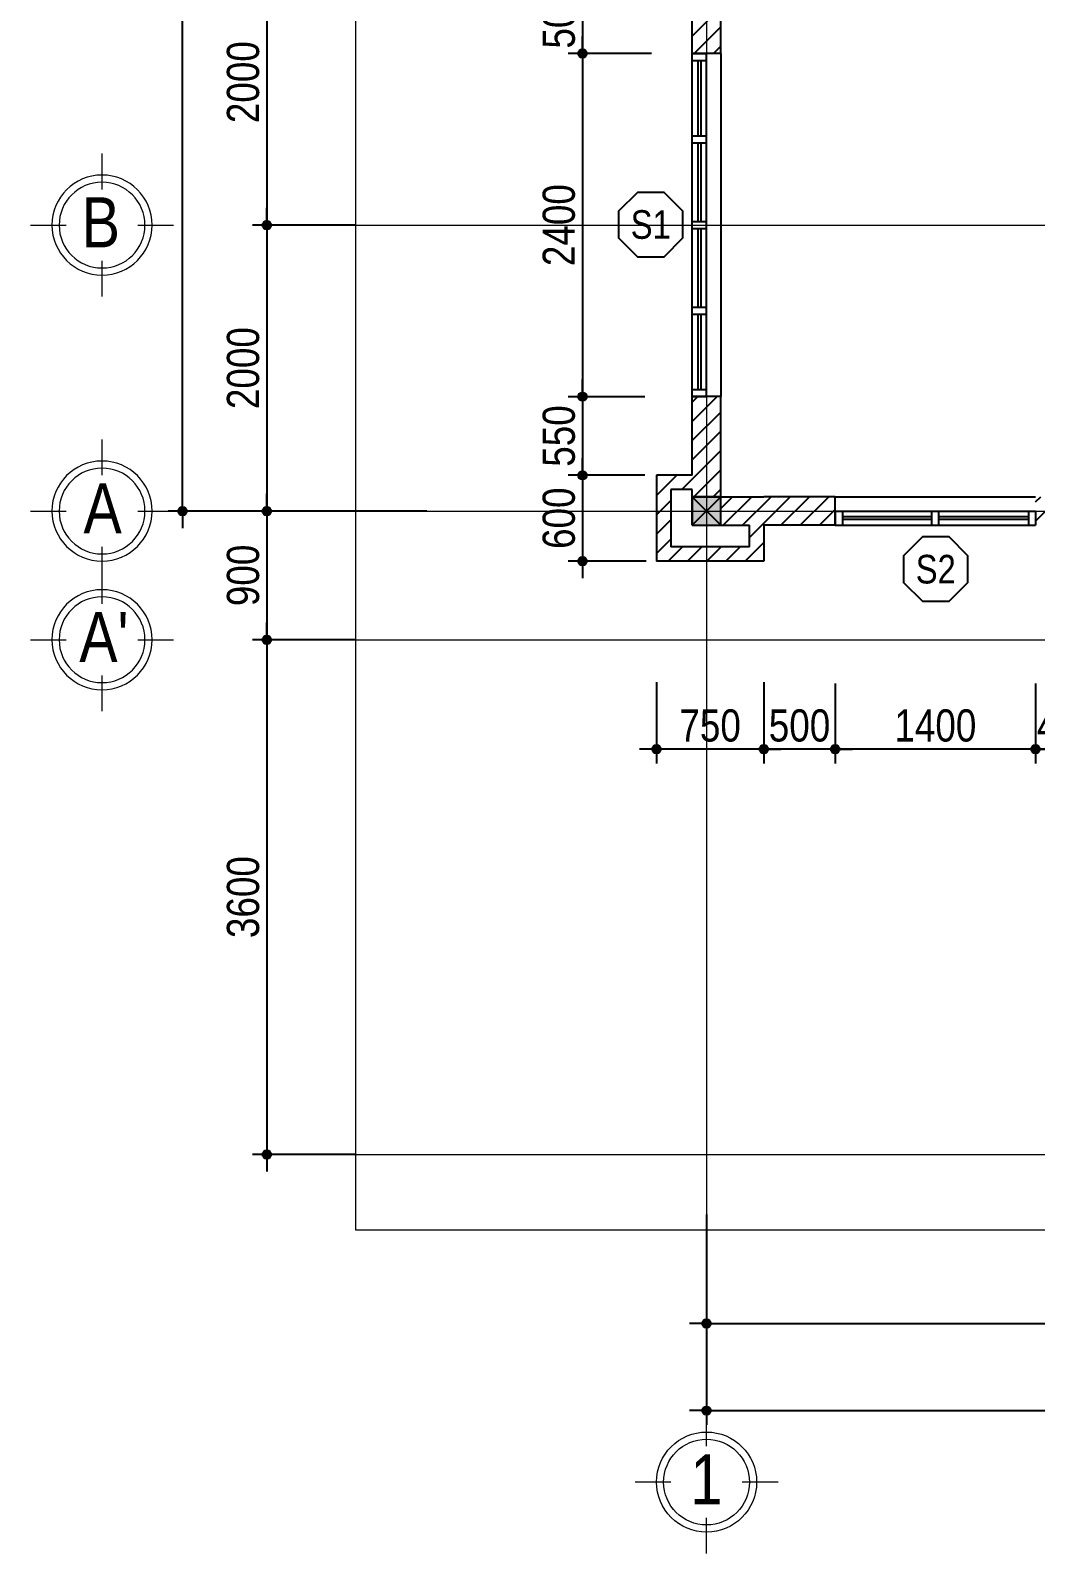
# Model space of a CAD drawing. Header units: millimetres. Extents: x 159 to 40204, y 182 to 23522.
# Drawn here: x 159 to 7187, y 182 to 10836 of the extents above; entities that cross this region are included whole.
import ezdxf
from ezdxf.enums import TextEntityAlignment as Align

# ---------------------------------------------------------------- set-up
doc = ezdxf.new("R2010")
doc.units = ezdxf.units.MM
doc.linetypes.add('ACAD_ISO10W100', pattern=[18, 12, -3, 0, -3])
for name, color, linetype in [('009', 251, 'Continuous'), ('DIM', 1, 'Continuous'), ('DOOR', 20, 'Continuous'), ('MEDIUM', 2, 'Continuous'), ('TAGS', 60, 'Continuous'), ('TUONG', 131, 'Continuous'), ('WALL', 4, 'Continuous')]:
    doc.layers.add(name, color=color, linetype=linetype)
doc.layers.add('TEN TRUC', color=3, linetype='Continuous', lineweight=18)
doc.layers.add('TRUC', color=24, linetype='Continuous', lineweight=0)
doc.styles.add('HEL-CONDENSE', font='')
doc.styles.get("Standard").update_dxf_attribs({"font": 'arial.ttf'})
doc.styles.add('VNI-HELVE-CONDENSEN', font='')
doc.styles.get('HEL-CONDENSE').set_extended_font_data('VNI-Helve-Condense')
doc.styles.get('VNI-HELVE-CONDENSEN').set_extended_font_data('VNI-Helve-Condense')
doc.dimstyles.new('D100', dxfattribs={"dimtxt": 225, "dimasz": 1.2, "dimexe": 100, "dimexo": 0, "dimgap": 50, "dimtad": 1, "dimdec": 0, "dimzin": 13, "dimdsep": 46, "dimtxsty": 'HEL-CONDENSE', "dimblk": 'D50', "dimcen": 0, "dimclrd": 1, "dimclre": 1, "dimclrt": 7, "dimadec": 0, "dimazin": 0, "dimtfac": 1, "dimtdec": 0, "dimtmove": 0, "dimatfit": 3, "dimldrblk": 'D50', "dimfxl": 1, "dimtolj": 1, "dimtzin": 13, "dimarcsym": 0})
doc.dimstyles.get("Standard").update_dxf_attribs({"dimtxt": 0.18, "dimasz": 0.18, "dimexe": 0.18, "dimexo": 0.0625, "dimgap": 0.09, "dimtad": 0, "dimtih": 1, "dimtoh": 1, "dimdec": 4, "dimzin": 0, "dimdsep": 46, "dimtxsty": 'Standard', "dimcen": 0.09, "dimadec": 0, "dimazin": 0, "dimtfac": 1, "dimtdec": 4, "dimtofl": 0, "dimtmove": 0, "dimatfit": 3, "dimfxl": 1, "dimtolj": 1, "dimtzin": 0, "dimarcsym": 0})

# ---------------------------------------------------------------- blocks, each defined once
blk = doc.blocks.new('s11')
at = {"layer": 'DOOR'}
for p, q in [((0, 0), (0, -100)), ((1400, 0), (0, 0)), ((50, 0), (50, -100)), ((1350, 0), (1350, -100)), ((1400, 0), (1400, -100)), ((1400, -100), (0, -100))]:
    blk.add_line(p, q, dxfattribs=at)
at = {"layer": 'DOOR', "linetype": 'ByBlock', "lineweight": -2}
for p, q in [((675, -100), (675, 0)), ((725, -100), (725, 0))]:
    blk.add_line(p, q, dxfattribs=at)
at = {"layer": 'DOOR', "color": 251}
for p, q in [((50, -40), (675, -40)), ((50, -60), (675, -60)), ((725, -40), (1350, -40)), ((725, -60), (1350, -60))]:
    blk.add_line(p, q, dxfattribs=at)
blk = doc.blocks.new('A$C1CA434F2')
at = {"layer": 'DOOR'}
for p, q in [((-289, -309), (-289, -409)), ((-289, -309), (2111, -309)), ((-239, -309), (-239, -409)), ((886, -309), (886, -409)), ((936, -309), (936, -409)), ((1486, -309), (1486, -409)), ((1536, -309), (1536, -409)), ((2061, -309), (2061, -409)), ((2111, -309), (2111, -409)), ((-289, -409), (2111, -409))]:
    blk.add_line(p, q, dxfattribs=at)
at = {"layer": 'DOOR', "linetype": 'ByBlock', "lineweight": -2}
for p, q in [((285, -409), (285, -309)), ((335, -409), (335, -309))]:
    blk.add_line(p, q, dxfattribs=at)
at = {"layer": 'DOOR', "color": 251}
for p, q in [((285, -349), (-239, -349)), ((285, -369), (-239, -369)), ((886, -349), (335, -349)), ((886, -369), (335, -369)), ((1486, -349), (936, -349)), ((1486, -369), (936, -369)), ((2061, -349), (1536, -349)), ((2061, -369), (1536, -369))]:
    blk.add_line(p, q, dxfattribs=at)
blk = doc.blocks.new('D50')
at = {"layer": 'DIM'}
blk.add_hatch(color=256, dxfattribs=at).paths.add_polyline_path([(25, 0, 1), (-25, 0, 1)])
blk.add_line((25, 0), (100, 0), dxfattribs=at)
blk.add_circle((0, 0), 25, dxfattribs=at)
blk = doc.blocks.new('*D448')
at = {"layer": 'DEFPOINTS', "color": 0, "transparency": 16777216}
for p in [(4887, 2553), (10887, 2553), (10887, 1792)]:
    blk.add_point(p, dxfattribs=at)
at = {"layer": 'DIM', "color": 1, "lineweight": -2, "transparency": 16777216}
for p, q in [((4887, 2553), (4887, 1692)), ((10887, 2553), (10887, 1692)), ((4889, 1792), (10886, 1792))]:
    blk.add_line(p, q, dxfattribs=at)
at = {"layer": 'DIM', "color": 1, "lineweight": -2, "transparency": 16777216, "xscale": 1.199999999999999, "yscale": 1.199999999999999, "zscale": 1.199999999999999, "rotation": 180}
blk.add_blockref('D50', (4887, 1792), dxfattribs=at)
at = {"layer": 'DIM', "color": 1, "lineweight": -2, "transparency": 16777216, "xscale": 1.199999999999999, "yscale": 1.199999999999999, "zscale": 1.199999999999999}
blk.add_blockref('D50', (10887, 1792), dxfattribs=at)
at = {"layer": 'DIM', "color": 7, "transparency": 16777216, "insert": (7887, 1957), "char_height": 225, "attachment_point": 5, "style": 'HEL-CONDENSE'}
blk.add_mtext('\\A1;6000', dxfattribs=at)
blk = doc.blocks.new('*D440')
at = {"layer": 'DEFPOINTS', "color": 0, "transparency": 16777216}
for p in [(4887, 2553), (37887, 2553), (37887, 1182)]:
    blk.add_point(p, dxfattribs=at)
at = {"layer": 'DIM', "color": 1, "lineweight": -2, "transparency": 16777216}
for p, q in [((4887, 2553), (4887, 1082)), ((37887, 2553), (37887, 1082)), ((4889, 1182), (37886, 1182))]:
    blk.add_line(p, q, dxfattribs=at)
at = {"layer": 'DIM', "color": 1, "lineweight": -2, "transparency": 16777216, "xscale": 1.199999999999999, "yscale": 1.199999999999999, "zscale": 1.199999999999999, "rotation": 180}
blk.add_blockref('D50', (4887, 1182), dxfattribs=at)
at = {"layer": 'DIM', "color": 1, "lineweight": -2, "transparency": 16777216, "xscale": 1.199999999999999, "yscale": 1.199999999999999, "zscale": 1.199999999999999}
blk.add_blockref('D50', (37887, 1182), dxfattribs=at)
at = {"layer": 'DIM', "color": 7, "transparency": 16777216, "insert": (21387, 1347), "char_height": 225, "attachment_point": 5, "style": 'HEL-CONDENSE'}
blk.add_mtext('\\A1;33000', dxfattribs=at)
blk = doc.blocks.new('A$C206177D3')
at = {"layer": 'TEN TRUC', "ltscale": 1000}
for p, q in [((-37, 240), (-37, 490)), ((-287, -10), (-537, -10)), ((463, -10), (213, -10)), ((-37, -510), (-37, -260))]:
    blk.add_line(p, q, dxfattribs=at)
blk.add_circle((-37, -10), 350, dxfattribs=at)
at = {"layer": 'TEN TRUC', "color": 254, "ltscale": 1000}
blk.add_circle((-37, -10), 300, dxfattribs=at)
blk = doc.blocks.new('*D444')
at = {"layer": 'DEFPOINTS', "color": 0, "transparency": 16777216}
for p in [(2433, 11474), (1812, 9474), (2433, 9474)]:
    blk.add_point(p, dxfattribs=at)
at = {"layer": 'DIM', "color": 1, "lineweight": -2, "transparency": 16777216}
for p, q in [((2433, 11474), (1712, 11474)), ((1812, 11473), (1812, 9476)), ((2433, 9474), (1712, 9474))]:
    blk.add_line(p, q, dxfattribs=at)
at = {"layer": 'DIM', "color": 1, "lineweight": -2, "transparency": 16777216, "xscale": 1.199999999999999, "yscale": 1.199999999999999, "zscale": 1.199999999999999}
for p, rotation in [((1812, 11474), 90), ((1812, 9474), 270)]:
    blk.add_blockref('D50', p, dxfattribs=dict(at, rotation=rotation))
at = {"layer": 'DIM', "color": 7, "transparency": 16777216, "insert": (1647, 10474), "char_height": 225, "attachment_point": 5, "rotation": 90, "style": 'HEL-CONDENSE'}
blk.add_mtext('\\A1;2000', dxfattribs=at)
blk = doc.blocks.new('*D445')
at = {"layer": 'DEFPOINTS', "color": 0, "transparency": 16777216}
for p in [(2433, 9474), (1812, 7474), (2433, 7474)]:
    blk.add_point(p, dxfattribs=at)
at = {"layer": 'DIM', "color": 1, "lineweight": -2, "transparency": 16777216}
for p, q in [((2433, 9474), (1712, 9474)), ((1812, 9473), (1812, 7476)), ((2433, 7474), (1712, 7474))]:
    blk.add_line(p, q, dxfattribs=at)
at = {"layer": 'DIM', "color": 1, "lineweight": -2, "transparency": 16777216, "xscale": 1.199999999999999, "yscale": 1.199999999999999, "zscale": 1.199999999999999}
for p, rotation in [((1812, 9474), 90), ((1812, 7474), 270)]:
    blk.add_blockref('D50', p, dxfattribs=dict(at, rotation=rotation))
at = {"layer": 'DIM', "color": 7, "transparency": 16777216, "insert": (1647, 8474), "char_height": 225, "attachment_point": 5, "rotation": 90, "style": 'HEL-CONDENSE'}
blk.add_mtext('\\A1;2000', dxfattribs=at)
blk = doc.blocks.new('*D446')
at = {"layer": 'DEFPOINTS', "color": 0, "transparency": 16777216}
for p in [(2433, 7474), (1812, 6574), (2433, 6574)]:
    blk.add_point(p, dxfattribs=at)
at = {"layer": 'DIM', "color": 1, "lineweight": -2, "transparency": 16777216}
for p, q in [((2433, 7474), (1712, 7474)), ((1812, 7473), (1812, 6576)), ((2433, 6574), (1712, 6574))]:
    blk.add_line(p, q, dxfattribs=at)
at = {"layer": 'DIM', "color": 1, "lineweight": -2, "transparency": 16777216, "xscale": 1.199999999999999, "yscale": 1.199999999999999, "zscale": 1.199999999999999}
for p, rotation in [((1812, 7474), 90), ((1812, 6574), 270)]:
    blk.add_blockref('D50', p, dxfattribs=dict(at, rotation=rotation))
at = {"layer": 'DIM', "color": 7, "transparency": 16777216, "insert": (1647, 7024), "char_height": 225, "attachment_point": 5, "rotation": 90, "style": 'HEL-CONDENSE'}
blk.add_mtext('\\A1;900', dxfattribs=at)
blk = doc.blocks.new('*D447')
at = {"layer": 'DEFPOINTS', "color": 0, "transparency": 16777216}
for p in [(2433, 6574), (1812, 2974), (2433, 2974)]:
    blk.add_point(p, dxfattribs=at)
at = {"layer": 'DIM', "color": 1, "lineweight": -2, "transparency": 16777216}
for p, q in [((2433, 6574), (1712, 6574)), ((1812, 6573), (1812, 2976)), ((2433, 2974), (1712, 2974))]:
    blk.add_line(p, q, dxfattribs=at)
at = {"layer": 'DIM', "color": 1, "lineweight": -2, "transparency": 16777216, "xscale": 1.199999999999999, "yscale": 1.199999999999999, "zscale": 1.199999999999999}
for p, rotation in [((1812, 6574), 90), ((1812, 2974), 270)]:
    blk.add_blockref('D50', p, dxfattribs=dict(at, rotation=rotation))
at = {"layer": 'DIM', "color": 7, "transparency": 16777216, "insert": (1647, 4774), "char_height": 225, "attachment_point": 5, "rotation": 90, "style": 'HEL-CONDENSE'}
blk.add_mtext('\\A1;3600', dxfattribs=at)
blk = doc.blocks.new('A$C225A2996')
at = {"layer": 'WALL'}
blk.add_hatch(color=4, dxfattribs=at).paths.add_polyline_path([(531, 82), (731, 82), (731, 282), (531, 282)])
at = {"layer": 'WALL', "color": 4}
for p, q in [((531, 282), (731, 82)), ((531, 82), (731, 282))]:
    blk.add_line(p, q, dxfattribs=at)
blk.add_lwpolyline([(531, 82), (731, 82), (731, 282), (531, 282)], close=True, dxfattribs=at)
blk = doc.blocks.new('KH-CUADI')
at = {"layer": 'TAGS'}
blk.add_lwpolyline([(-124, 300), (-300, 124), (-300, -124), (-124, -300), (124, -300), (300, -124), (300, 124), (124, 300)], close=True, dxfattribs=at)
at = {"layer": 'TAGS', "style": 'VNI-HELVE-CONDENSEN'}
blk.add_attdef('D', text='', height=300, dxfattribs=at).set_placement((0, 0), align=Align.MIDDLE)
blk = doc.blocks.new('*D408')
at = {"layer": 'DEFPOINTS', "color": 0, "transparency": 16777216}
for p in [(7187, 6267), (7637, 6259), (7187, 5808)]:
    blk.add_point(p, dxfattribs=at)
at = {"layer": 'DIM', "color": 1, "lineweight": -2, "transparency": 16777216}
for p, q in [((7187, 6267), (7187, 5708)), ((7637, 6259), (7637, 5708)), ((7636, 5808), (7189, 5808))]:
    blk.add_line(p, q, dxfattribs=at)
at = {"layer": 'DIM', "color": 1, "lineweight": -2, "transparency": 16777216, "xscale": 1.199999999999999, "yscale": 1.199999999999999, "zscale": 1.199999999999999, "rotation": 180}
blk.add_blockref('D50', (7187, 5808), dxfattribs=at)
at = {"layer": 'DIM', "color": 1, "lineweight": -2, "transparency": 16777216, "xscale": 1.199999999999999, "yscale": 1.199999999999999, "zscale": 1.199999999999999}
blk.add_blockref('D50', (7637, 5808), dxfattribs=at)
at = {"layer": 'DIM', "color": 7, "transparency": 16777216, "insert": (7412, 5973), "char_height": 225, "attachment_point": 5, "style": 'HEL-CONDENSE'}
blk.add_mtext('\\A1;450', dxfattribs=at)
blk = doc.blocks.new('*D409')
at = {"layer": 'DEFPOINTS', "color": 0, "transparency": 16777216}
for p in [(5787, 6267), (7187, 6267), (5787, 5808)]:
    blk.add_point(p, dxfattribs=at)
at = {"layer": 'DIM', "color": 1, "lineweight": -2, "transparency": 16777216}
for p, q in [((5787, 6267), (5787, 5708)), ((7187, 6267), (7187, 5708)), ((7186, 5808), (5789, 5808))]:
    blk.add_line(p, q, dxfattribs=at)
at = {"layer": 'DIM', "color": 1, "lineweight": -2, "transparency": 16777216, "xscale": 1.199999999999999, "yscale": 1.199999999999999, "zscale": 1.199999999999999, "rotation": 180}
blk.add_blockref('D50', (5787, 5808), dxfattribs=at)
at = {"layer": 'DIM', "color": 1, "lineweight": -2, "transparency": 16777216, "xscale": 1.199999999999999, "yscale": 1.199999999999999, "zscale": 1.199999999999999}
blk.add_blockref('D50', (7187, 5808), dxfattribs=at)
at = {"layer": 'DIM', "color": 7, "transparency": 16777216, "insert": (6487, 5973), "char_height": 225, "attachment_point": 5, "style": 'HEL-CONDENSE'}
blk.add_mtext('\\A1;1400', dxfattribs=at)
blk = doc.blocks.new('*D410')
at = {"layer": 'DEFPOINTS', "color": 0, "transparency": 16777216}
for p in [(5287, 6277), (5787, 6267), (5287, 5808)]:
    blk.add_point(p, dxfattribs=at)
at = {"layer": 'DIM', "color": 1, "lineweight": -2, "transparency": 16777216}
for p, q in [((5287, 6277), (5287, 5708)), ((5787, 6267), (5787, 5708)), ((5786, 5808), (5289, 5808))]:
    blk.add_line(p, q, dxfattribs=at)
at = {"layer": 'DIM', "color": 1, "lineweight": -2, "transparency": 16777216, "xscale": 1.199999999999999, "yscale": 1.199999999999999, "zscale": 1.199999999999999, "rotation": 180}
blk.add_blockref('D50', (5287, 5808), dxfattribs=at)
at = {"layer": 'DIM', "color": 1, "lineweight": -2, "transparency": 16777216, "xscale": 1.199999999999999, "yscale": 1.199999999999999, "zscale": 1.199999999999999}
blk.add_blockref('D50', (5787, 5808), dxfattribs=at)
at = {"layer": 'DIM', "color": 7, "transparency": 16777216, "insert": (5537, 5973), "char_height": 225, "attachment_point": 5, "style": 'HEL-CONDENSE'}
blk.add_mtext('\\A1;500', dxfattribs=at)
blk = doc.blocks.new('*D411')
at = {"layer": 'DEFPOINTS', "color": 0, "transparency": 16777216}
for p in [(4537, 6277), (5287, 6277), (4537, 5808)]:
    blk.add_point(p, dxfattribs=at)
at = {"layer": 'DIM', "color": 1, "lineweight": -2, "transparency": 16777216}
for p, q in [((4537, 6277), (4537, 5708)), ((5287, 6277), (5287, 5708)), ((5286, 5808), (4539, 5808))]:
    blk.add_line(p, q, dxfattribs=at)
at = {"layer": 'DIM', "color": 1, "lineweight": -2, "transparency": 16777216, "xscale": 1.199999999999999, "yscale": 1.199999999999999, "zscale": 1.199999999999999, "rotation": 180}
blk.add_blockref('D50', (4537, 5808), dxfattribs=at)
at = {"layer": 'DIM', "color": 1, "lineweight": -2, "transparency": 16777216, "xscale": 1.199999999999999, "yscale": 1.199999999999999, "zscale": 1.199999999999999}
blk.add_blockref('D50', (5287, 5808), dxfattribs=at)
at = {"layer": 'DIM', "color": 7, "transparency": 16777216, "insert": (4912, 5973), "char_height": 225, "attachment_point": 5, "style": 'HEL-CONDENSE'}
blk.add_mtext('\\A1;750', dxfattribs=at)
blk = doc.blocks.new('*D314')
at = {"layer": 'DEFPOINTS', "color": 0, "transparency": 16777216}
for p in [(4503, 11174), (4020, 10674), (4502, 10674)]:
    blk.add_point(p, dxfattribs=at)
at = {"layer": 'DIM', "color": 1, "lineweight": -2, "transparency": 16777216}
for p, q in [((4503, 11174), (3920, 11174)), ((4020, 11173), (4020, 10676)), ((4502, 10674), (3920, 10674))]:
    blk.add_line(p, q, dxfattribs=at)
at = {"layer": 'DIM', "color": 1, "lineweight": -2, "transparency": 16777216, "xscale": 1.199999999999999, "yscale": 1.199999999999999, "zscale": 1.199999999999999}
for p, rotation in [((4020, 11174), 90), ((4020, 10674), 270)]:
    blk.add_blockref('D50', p, dxfattribs=dict(at, rotation=rotation))
at = {"layer": 'DIM', "color": 7, "transparency": 16777216, "insert": (3855, 10924), "char_height": 225, "attachment_point": 5, "rotation": 90, "style": 'HEL-CONDENSE'}
blk.add_mtext('\\A1;500', dxfattribs=at)
blk = doc.blocks.new('*D315')
at = {"layer": 'DEFPOINTS', "color": 0, "transparency": 16777216}
for p in [(4502, 10674), (4020, 8274), (4455, 8274)]:
    blk.add_point(p, dxfattribs=at)
at = {"layer": 'DIM', "color": 1, "lineweight": -2, "transparency": 16777216}
for p, q in [((4502, 10674), (3920, 10674)), ((4020, 10673), (4020, 8276)), ((4455, 8274), (3920, 8274))]:
    blk.add_line(p, q, dxfattribs=at)
at = {"layer": 'DIM', "color": 1, "lineweight": -2, "transparency": 16777216, "xscale": 1.199999999999999, "yscale": 1.199999999999999, "zscale": 1.199999999999999}
for p, rotation in [((4020, 10674), 90), ((4020, 8274), 270)]:
    blk.add_blockref('D50', p, dxfattribs=dict(at, rotation=rotation))
at = {"layer": 'DIM', "color": 7, "transparency": 16777216, "insert": (3855, 9474), "char_height": 225, "attachment_point": 5, "rotation": 90, "style": 'HEL-CONDENSE'}
blk.add_mtext('\\A1;2400', dxfattribs=at)
blk = doc.blocks.new('*D316')
at = {"layer": 'DEFPOINTS', "color": 0, "transparency": 16777216}
for p in [(4455, 8274), (4020, 7724), (4455, 7724)]:
    blk.add_point(p, dxfattribs=at)
at = {"layer": 'DIM', "color": 1, "lineweight": -2, "transparency": 16777216}
for p, q in [((4455, 8274), (3920, 8274)), ((4020, 8273), (4020, 7726)), ((4455, 7724), (3920, 7724))]:
    blk.add_line(p, q, dxfattribs=at)
at = {"layer": 'DIM', "color": 1, "lineweight": -2, "transparency": 16777216, "xscale": 1.199999999999999, "yscale": 1.199999999999999, "zscale": 1.199999999999999}
for p, rotation in [((4020, 8274), 90), ((4020, 7724), 270)]:
    blk.add_blockref('D50', p, dxfattribs=dict(at, rotation=rotation))
at = {"layer": 'DIM', "color": 7, "transparency": 16777216, "insert": (3855, 7999), "char_height": 225, "attachment_point": 5, "rotation": 90, "style": 'HEL-CONDENSE'}
blk.add_mtext('\\A1;550', dxfattribs=at)
blk = doc.blocks.new('*D317')
at = {"layer": 'DEFPOINTS', "color": 0, "transparency": 16777216}
for p in [(4455, 7724), (4020, 7124), (4464, 7124)]:
    blk.add_point(p, dxfattribs=at)
at = {"layer": 'DIM', "color": 1, "lineweight": -2, "transparency": 16777216}
for p, q in [((4455, 7724), (3920, 7724)), ((4020, 7723), (4020, 7126)), ((4464, 7124), (3920, 7124))]:
    blk.add_line(p, q, dxfattribs=at)
at = {"layer": 'DIM', "color": 1, "lineweight": -2, "transparency": 16777216, "xscale": 1.199999999999999, "yscale": 1.199999999999999, "zscale": 1.199999999999999}
for p, rotation in [((4020, 7724), 90), ((4020, 7124), 270)]:
    blk.add_blockref('D50', p, dxfattribs=dict(at, rotation=rotation))
at = {"layer": 'DIM', "color": 7, "transparency": 16777216, "insert": (3855, 7424), "char_height": 225, "attachment_point": 5, "rotation": 90, "style": 'HEL-CONDENSE'}
blk.add_mtext('\\A1;600', dxfattribs=at)
blk = doc.blocks.new('*D339')
at = {"layer": 'DEFPOINTS', "color": 0, "transparency": 16777216}
for p in [(1222, 21474), (3230, 21474), (2930, 7474)]:
    blk.add_point(p, dxfattribs=at)
at = {"layer": 'DIM', "color": 1, "lineweight": -2, "transparency": 16777216}
for p, q in [((3230, 21474), (1122, 21474)), ((1222, 7476), (1222, 21473)), ((2930, 7474), (1122, 7474))]:
    blk.add_line(p, q, dxfattribs=at)
at = {"layer": 'DIM', "color": 1, "lineweight": -2, "transparency": 16777216, "xscale": 1.199999999999999, "yscale": 1.199999999999999, "zscale": 1.199999999999999}
for p, rotation in [((1222, 21474), 90), ((1222, 7474), 270)]:
    blk.add_blockref('D50', p, dxfattribs=dict(at, rotation=rotation))
at = {"layer": 'DIM', "color": 7, "transparency": 16777216, "insert": (1057, 14474), "char_height": 225, "attachment_point": 5, "rotation": 90, "style": 'HEL-CONDENSE'}
blk.add_mtext('\\A1;14000', dxfattribs=at)

msp = doc.modelspace()

# ---------------------------------------------------------------- hatches: boundary and pattern name
at = {"layer": '009'}
h = msp.add_hatch(dxfattribs=at)
h.set_pattern_fill('ANSI31', color=256, scale=30, style=0)
h.set_pattern_definition([(45, (-1294113.77, -362286.2), (-67.351921, 67.351921), [])])
h.paths.add_polyline_path([(10987.376, 11374.361), (10787.376, 11374.361), (10787.376, 10674.361), (10987.376, 10674.361)])
h.paths.add_polyline_path([(8687.376, 7574.361), (7187.376, 7574.361), (7187.376, 7374.361), (7637.376, 7374.361), (7637.376, 7174.361), (8237.376, 7174.361), (8237.376, 7374.361), (8687.376, 7374.361)])
h.paths.add_polyline_path([(7737.376, 7374.361), (8137.376, 7374.361), (8137.376, 7274.361), (7737.376, 7274.361)], flags=17)
h.paths.add_polyline_path([(5787.376, 7574.361), (5287.376, 7574.361), (4987.376, 7574.361), (4987.376, 7374.361), (5187.376, 7374.361), (5187.376, 7224.361), (4637.376, 7224.361), (4637.376, 7624.361), (4787.376, 7624.361), (4787.376, 7574.361), (4987.376, 7574.361), (4987.376, 8274.361), (4787.376, 8274.361), (4787.376, 7724.361), (4537.376, 7724.361), (4537.376, 7124.361), (5287.376, 7124.361), (5287.376, 7374.361), (5787.376, 7374.361)])
h.paths.add_polyline_path([(4987.376, 11374.361), (4787.376, 11374.361), (4787.376, 11274.361), (4637.376, 11274.361), (4637.376, 11674.361), (4787.376, 11674.361), (4787.376, 11574.361), (4987.376, 11574.361), (4987.376, 12274.361), (4787.376, 12274.361), (4787.376, 11774.361), (4537.376, 11774.361), (4537.376, 11174.361), (4787.376, 11174.361), (4787.376, 10674.361), (4987.376, 10674.361)])
h.paths.add_polyline_path([(10887.376, 15374.361), (10787.376, 15374.361), (10787.376, 11574.361), (10887.376, 11574.361)])
h.paths.add_polyline_path([(11687.376, 11574.361), (10987.376, 11574.361), (10987.376, 11374.361), (11687.376, 11374.361)])
h.paths.add_polyline_path([(4987.376, 15374.361), (4787.376, 15374.361), (4787.376, 15274.361), (4637.376, 15274.361), (4637.376, 15674.361), (4787.376, 15674.361), (4787.376, 15574.361), (4987.376, 15574.361), (4987.376, 15774.361), (4787.376, 15774.361), (4537.376, 15774.361), (4537.376, 15174.361), (4787.376, 15174.361), (4787.376, 14674.361), (4987.376, 14674.361)])
h.paths.add_polyline_path([(9087.376, 15574.361), (4987.376, 15574.361), (4987.376, 15474.361), (9087.376, 15474.361)])
h.paths.add_polyline_path([(10787.376, 15574.361), (10287.376, 15574.361), (10287.376, 15474.361), (10787.376, 15474.361)])
h.paths.add_polyline_path([(13787.376, 15574.361), (11987.777, 15574.361), (11987.777, 15474.361), (13787.376, 15474.361)])
h.paths.add_polyline_path([(17687.376, 15574.361), (13987.376, 15574.361), (13987.376, 15474.361), (17687.376, 15474.361)])
h.paths.add_polyline_path([(14687.376, 11574.361), (13987.376, 11574.361), (13987.376, 11374.361), (14087.376, 11374.361), (14087.376, 11274.361), (13687.376, 11274.361), (13687.376, 11374.361), (13787.376, 11374.361), (13787.376, 11574.361), (13087.376, 11574.361), (13087.376, 11374.361), (13587.376, 11374.361), (13587.376, 11174.361), (14187.376, 11174.361), (14187.376, 11374.361), (14687.376, 11374.361)])
h.paths.add_polyline_path([(17337.376, 11574.361), (16087.376, 11574.361), (16087.376, 11374.361), (16587.376, 11374.361), (16587.376, 11174.361), (17187.376, 11174.361), (17187.376, 11374.361), (17337.376, 11374.361)])
h.paths.add_polyline_path([(17087.376, 11374.361), (17087.376, 11274.361), (16687.376, 11274.361), (16687.376, 11374.361)], flags=17)
h.paths.add_polyline_path([(19287.376, 15574.361), (18887.376, 15574.361), (18887.376, 15474.361), (19287.376, 15474.361)])

# ---------------------------------------------------------------- linework, layer by layer
at = {"layer": 'MEDIUM'}
for p, q in [((4987.376, 10674.361), (4987.376, 8274.361)), ((5787.376, 7574.361), (7187.376, 7574.361))]:
    msp.add_line(p, q, dxfattribs=at)
at = {"layer": 'TRUC', "linetype": 'ACAD_ISO10W100', "ltscale": 0.2}
msp.add_lwpolyline([(2433.392, 23521.617), (40203.704, 23521.617), (40203.704, 2444.588), (2433.392, 2444.588)], close=True, dxfattribs=at)
for points in [[(4887.376, 23521.617), (4887.376, 2444.588)], [(2433.392, 9474.361), (40203.704, 9474.361)], [(2433.392, 7474.361), (40203.704, 7474.361)], [(2433.392, 6574.361), (40203.704, 6574.361)], [(2433.392, 2974.361), (40203.704, 2974.361)]]:
    msp.add_lwpolyline(points, dxfattribs=at)
at = {"layer": 'TUONG'}
for p, q in [((4987.376, 10674.361), (4787.376, 10674.361)), ((4987.376, 8274.361), (4787.376, 8274.361)), ((4787.376, 7574.361), (5287.376, 7574.361)), ((5787.376, 7374.361), (5787.376, 7574.361)), ((5187.376, 7224.361), (4637.376, 7224.361)), ((5287.376, 7124.361), (4537.376, 7124.361))]:
    msp.add_line(p, q, dxfattribs=at)
at = {"layer": 'TUONG', "color": 4}
for p, q in [((4787.376, 7724.361), (4537.376, 7724.361)), ((4537.376, 7724.361), (4537.376, 7124.361)), ((4787.376, 7624.361), (4637.376, 7624.361)), ((4637.376, 7624.361), (4637.376, 7224.361)), ((4987.376, 7374.361), (5187.376, 7374.361)), ((5187.376, 7224.361), (5187.376, 7374.361))]:
    msp.add_line(p, q, dxfattribs=at)
at = {"layer": 'TUONG'}
for points in [[(4987.376, 10674.361), (4987.376, 12274.361)], [(4787.376, 10674.361), (4787.376, 11174.361)], [(4787.376, 7724.361), (4787.376, 8274.361)], [(4987.376, 7549.361), (4987.376, 7549.361), (4987.376, 8274.361)], [(4787.376, 7374.361), (4787.376, 7374.361), (4787.376, 7624.361)], [(5787.376, 7574.361), (5287.376, 7574.361)], [(5787.376, 7374.361), (5287.376, 7374.361), (5287.376, 7124.361)]]:
    msp.add_lwpolyline(points, dxfattribs=at)

# ---------------------------------------------------------------- block references
at = {"layer": 'DOOR', "rotation": 90}
msp.add_blockref('A$C1CA434F2', (4478.092, 8563.456), dxfattribs=at)
at = {"layer": 'DOOR', "xscale": -1}
msp.add_blockref('s11', (7187.376, 7474.361), dxfattribs=at)
at = {"layer": 'TAGS', "ltscale": 1000}
ref = msp.add_blockref('A$C206177D3', (622.798, 9484.214), dxfattribs=dict(at, xscale=-1))
ref.add_attrib('A', 'B', dxfattribs={"color": 7, "ltscale": 1000, "height": 350, "style": 'VNI-HELVE-CONDENSEN'}).set_placement((651.769, 9318.576), align=Align.CENTER)
at = {"layer": 'TAGS', "linetype": 'Continuous'}
ref = msp.add_blockref('KH-CUADI', (4496.688, 9478.434), dxfattribs=dict(at, xscale=0.75, yscale=0.75, zscale=0.75, rotation=180))
ref.add_attrib('D', 'S1', dxfattribs={"color": 7, "height": 200, "style": 'VNI-HELVE-CONDENSEN'}).set_placement((4496.688, 9478.434), align=Align.MIDDLE)
at = {"layer": 'TAGS', "ltscale": 1000}
ref = msp.add_blockref('A$C206177D3', (622.798, 7484.214), dxfattribs=dict(at, xscale=-1))
ref.add_attrib('A', 'A', dxfattribs={"color": 7, "ltscale": 1000, "height": 350, "style": 'VNI-HELVE-CONDENSEN'}).set_placement((663.902, 7318.576), align=Align.CENTER)
at = {"layer": 'TAGS', "linetype": 'Continuous'}
ref = msp.add_blockref('KH-CUADI', (6489.623, 7067.667), dxfattribs=dict(at, xscale=0.75, yscale=0.75, zscale=0.75, rotation=180))
ref.add_attrib('D', 'S2', dxfattribs={"color": 7, "height": 200, "style": 'VNI-HELVE-CONDENSEN'}).set_placement((6489.623, 7067.667), align=Align.MIDDLE)
at = {"layer": 'TAGS', "ltscale": 1000}
ref = msp.add_blockref('A$C206177D3', (622.798, 6584.214), dxfattribs=dict(at, xscale=-1))
ref.add_attrib('A', "A'", dxfattribs={"color": 7, "ltscale": 1000, "height": 350, "style": 'VNI-HELVE-CONDENSEN'}).set_placement((672.975, 6418.576), align=Align.CENTER)
ref = msp.add_blockref('A$C206177D3', (4923.998, 692.267), dxfattribs=at)
ref.add_attrib('A', '1', dxfattribs={"color": 7, "ltscale": 1000, "height": 350, "style": 'VNI-HELVE-CONDENSEN'}).set_placement((4885.694, 526.629), align=Align.CENTER)
at = {"layer": 'TUONG', "color": 4}
msp.add_blockref('A$C225A2996', (4255.986, 7292.728), dxfattribs=at)

# ---------------------------------------------------------------- dimensions: what is measured, and where the dimension line sits
at = {"layer": 'DIM'}
for base, p1, p2, angle, dimstyle, override, picture, middle in [((1222.148, 21474.361), (2930.108, 7474.361), (3230.122, 21474.361), 90, 'D100', {"dimtmove": 1}, '*D339', (1057.248, 14474.361)), ((1811.532, 9474.361), (2433.392, 11474.361), (2433.392, 9474.361), 90, 'D100', {"dimtmove": 1}, '*D444', (1646.632, 10474.361)), ((4019.679, 8274.361), (4502.39, 10674.361), (4455.434, 8274.361), 90, 'D100', {"dimtmove": 1}, '*D315', (3854.779, 9474.361)), ((1811.532, 7474.361), (2433.392, 9474.361), (2433.392, 7474.361), 90, 'D100', {"dimtmove": 1}, '*D445', (1646.632, 8474.361)), ((4019.679, 7724.361), (4455.434, 8274.361), (4455.434, 7724.361), 90, 'D100', {"dimtmove": 1}, '*D316', (3854.779, 7999.361)), ((4019.679, 7124.361), (4455.434, 7724.361), (4463.603, 7124.361), 90, 'D100', {"dimtmove": 1}, '*D317', (3854.779, 7424.361)), ((1811.532, 6574.361), (2433.392, 7474.361), (2433.392, 6574.361), 90, 'D100', {"dimtmove": 1}, '*D446', (1646.632, 7024.361)), ((1811.532, 2974.361), (2433.392, 6574.361), (2433.392, 2974.361), 90, 'Standard', {"dimtxt": 225, "dimasz": 1.2, "dimexe": 100, "dimexo": 0, "dimgap": 50, "dimtad": 1, "dimtih": 0, "dimtoh": 0, "dimdec": 2, "dimzin": 13, "dimtxsty": 'HEL-CONDENSE', "dimblk": 'D50', "dimcen": 0, "dimclrd": 1, "dimclre": 1, "dimclrt": 7, "dimtdec": 2, "dimtofl": 1, "dimldrblk": 'D50', "dimtzin": 13}, '*D447', (1646.632, 4774.361)), ((4537.376, 5807.83), (5287.376, 6276.627), (4537.376, 6276.627), 180, 'D100', {"dimtmove": 1}, '*D411', (4912.376, 5972.73)), ((5787.376, 5807.83), (7187.376, 6267.335), (5787.376, 6267.335), 180, 'D100', {"dimtmove": 1}, '*D409', (6487.376, 5972.73))]:
    dim = msp.add_linear_dim(base=base, p1=p1, p2=p2, angle=angle, dimstyle=dimstyle, override=override, dxfattribs=at)
    dim.commit()
    dim.dimension.update_dxf_attribs({"geometry": picture, "text_midpoint": middle})
for base, p1, p2, angle, picture, middle in [((4019.679, 10674.361), (4502.502, 11174.361), (4502.39, 10674.361), 90, '*D314', (4019.679, 10924.361)), ((5287.376, 5807.83), (5787.376, 6267.335), (5287.376, 6276.627), 180, '*D410', (5537.376, 5807.83)), ((7187.376, 5807.83), (7637.376, 6259.496), (7187.376, 6267.335), 180, '*D408', (7412.376, 5807.83))]:
    dim = msp.add_linear_dim(base=base, p1=p1, p2=p2, angle=angle, dimstyle='D100', override={"dimtmove": 1}, dxfattribs=at)
    dim.commit()
    dim.dimension.update_dxf_attribs({"geometry": picture, "text_midpoint": middle, "dimtype": 160})
for p2, distance, picture, middle in [((10887.376, 2553.227), -761.604, '*D448', (7887.376, 1956.523)), ((37887.376, 2553.227), -1370.813, '*D440', (21387.376, 1347.314))]:
    dim = msp.add_aligned_dim(p1=(4887.376, 2553.227), p2=p2, distance=distance, dimstyle='D100', dxfattribs=at)
    dim.commit()
    dim.dimension.update_dxf_attribs({"geometry": picture, "text_midpoint": middle})

doc.saveas('drawing.dxf')
